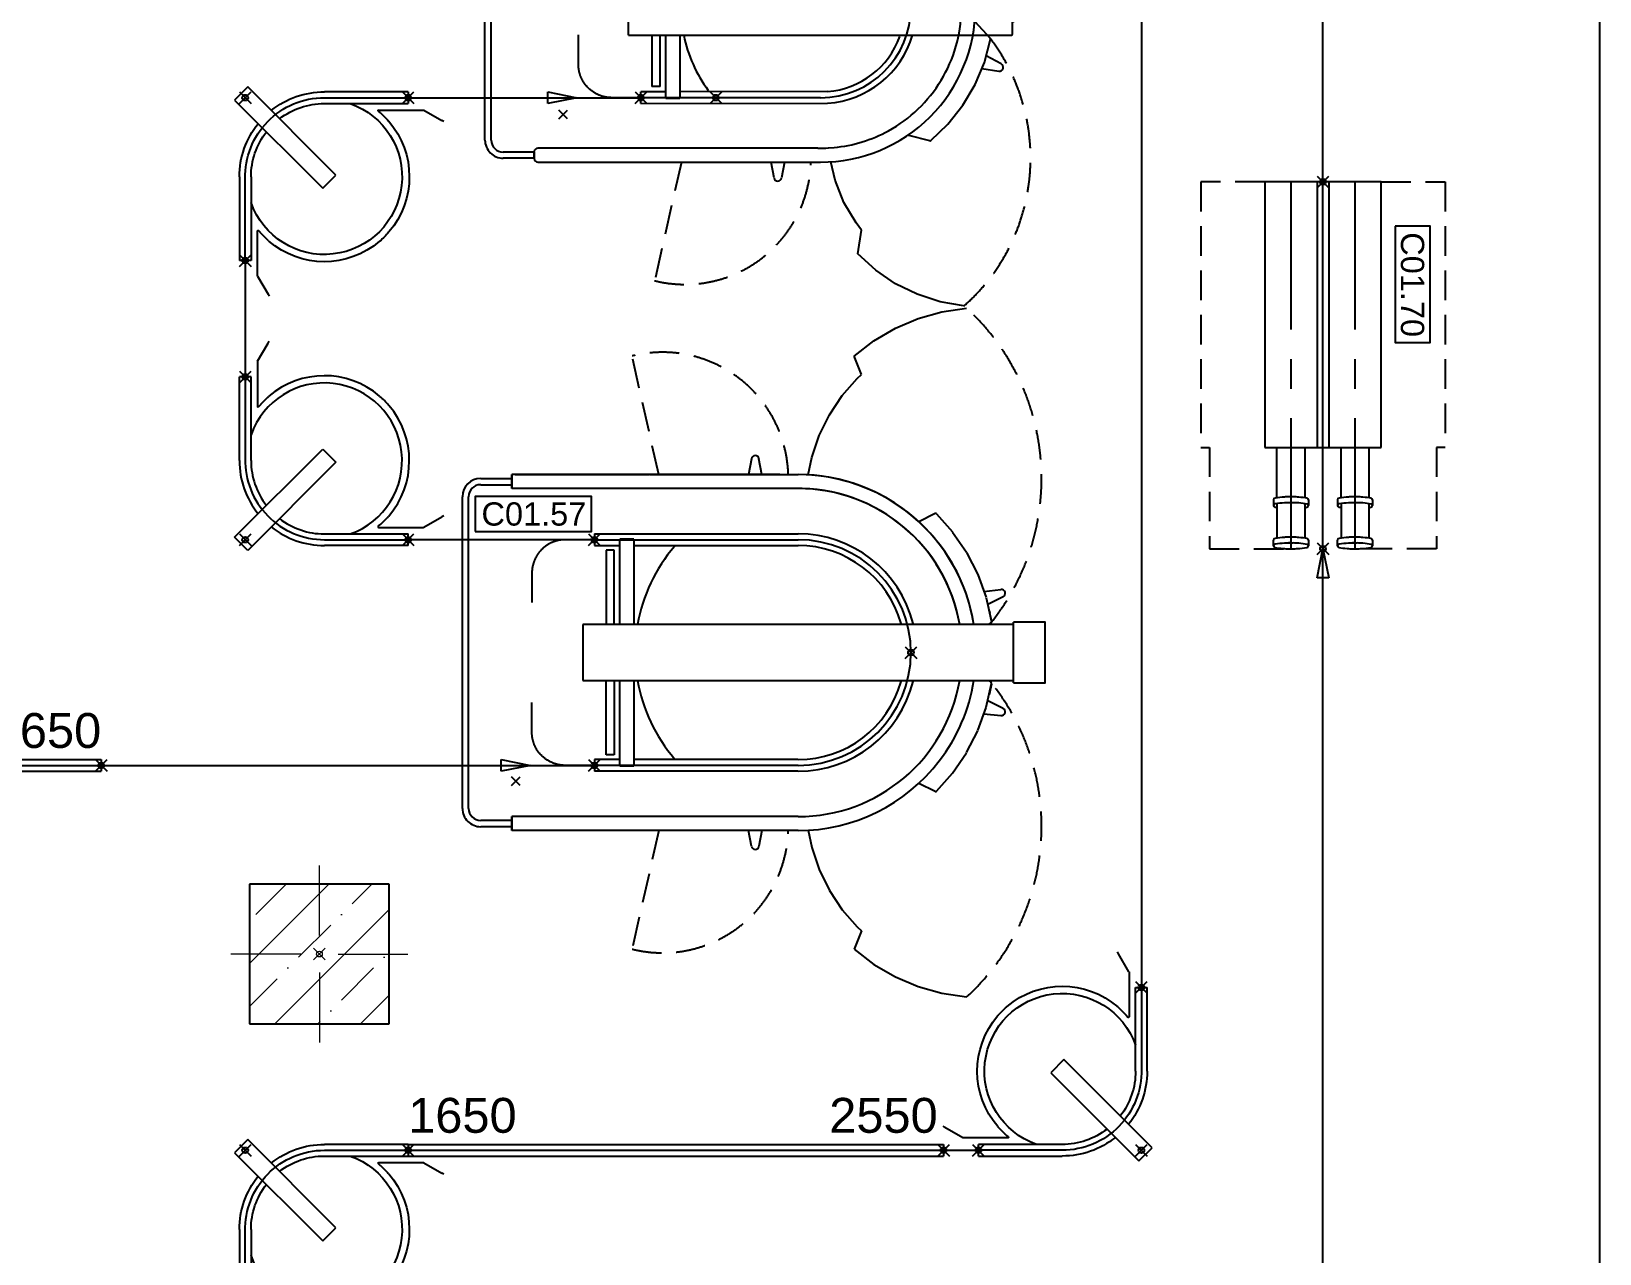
# Model space of a CAD drawing. Extents: x -3873 to 164127, y 7129 to 96529.
# Drawn here: x 62279 to 69017, y 52042 to 57296 of the extents above; entities that cross this region are included whole.
import ezdxf
from ezdxf.enums import TextEntityAlignment as Align

# ---------------------------------------------------------------- set-up
doc = ezdxf.new("R2010")
doc.units = 0
doc.header["$PDMODE"] = 35
doc.header["$PDSIZE"] = 25
doc.linetypes.add('CENTER', pattern=[50.8, 31.75, -6.35, 6.35, -6.35])
doc.linetypes.add('HIDDEN', pattern=[9.525, 6.35, -3.175])
doc.layers.get('0').update_dxf_attribs({"linetype": 'CONTINUOUS'})
for name, color, linetype in [('BUILDING', 2, 'CONTINUOUS'), ('DOORS', 4, 'HIDDEN'), ('LAYOUT', 90, 'CONTINUOUS'), ('LOGISTICS', 3, 'CONTINUOUS'), ('POSNR', 4, 'CONTINUOUS'), ('Конструктив - Колонны', 7, 'CONTINUOUS')]:
    doc.layers.add(name, color=color, linetype=linetype)
doc.layers.add('Конструктив - Колонны_Ном._пера__1', color=7, linetype='CONTINUOUS', lineweight=25)
doc.layers.add('Конструктив - Колонны_Ном._пера__168', color=7, linetype='CONTINUOUS', lineweight=13, true_color=0x03e77f)
doc.layers.add('Конструктив - Колонны_Ном._пера__202', color=7, linetype='CONTINUOUS', lineweight=13, true_color=0xde8d00)
doc.styles.add('015_100', font='arial.ttf', dxfattribs={"height": 150})
doc.styles.add('MEYN_DIM', font='arial.ttf')

# ---------------------------------------------------------------- blocks, each defined once
blk = doc.blocks.new('Колонна_33', base_point=(-24000, 30000))
at = {"layer": 'Конструктив - Колонны_Ном._пера__202', "linetype": 'Continuous'}
h = blk.add_hatch(dxfattribs=at)
h.set_pattern_fill('ЖЕЛЕЗОБЕТОН__ГОСТ_', color=256, style=0, pattern_type=2)
h.set_pattern_definition([(45, (0, 0), (-183.8478, 183.8478), []), (45, (-91.92, 91.92), (-183.8478, 183.8478), [195, -65, 0, -65])])
h.paths.add_polyline_path([(-24300, 29700), (-23700, 29700), (-23700, 30300), (-24300, 30300)])
at = {"layer": 'Конструктив - Колонны_Ном._пера__1', "linetype": 'Continuous'}
for p, q in [((-23700, 30300), (-24300, 30300)), ((-24300, 30300), (-24300, 29700)), ((-23700, 29700), (-23700, 30300)), ((-24300, 29700), (-23700, 29700))]:
    blk.add_line(p, q, dxfattribs=at)
at = {"layer": 'Конструктив - Колонны_Ном._пера__168', "linetype": 'Continuous'}
for p, q in [((-24000, 30080), (-24000, 30380)), ((-24080, 30000), (-24380, 30000)), ((-23920, 30000), (-23620, 30000)), ((-24000, 29920), (-24000, 29620))]:
    blk.add_line(p, q, dxfattribs=at)
blk.add_point((-24000, 30000), dxfattribs=at)
blk = doc.blocks.new('evisceration_Cropper_20x6_ECP4')
for p, q in [((674.8, 1317.9), (662.8, 1250)), ((719.2, 1250), (707.2, 1317.9)), ((-488.5, 1233.5), (-355, 1233.5)), ((-567, -185), (-567, 1155)), ((-540.1, -185), (-540.1, 1155)), ((-488.5, 1206.6), (-355, 1206.6)), ((1463.7, 1082.4), (1393.7, 1047.3)), ((1469.2, 1081.4), (1538.2, 1003.7)), ((1538.8, 1003), (1598.4, 915.9)), ((1598.8, 915.1), (1647, 821.1)), ((1647.3, 820.3), (1683.2, 721)), ((1673.5, 748), (1746.8, 756)), ((1683.5, 720.2), (1706.3, 618.3)), ((1755.9, 724.8), (1689.7, 692.2)), ((1695.2, 605), (1704.9, 613.9)), ((1705.7, 620.9), (1695.4, 666.8)), ((1696.4, 663.8), (1698.4, 654.9)), ((1705.7, 620.9), (1705.8, 620.6)), ((1683.5, 249.8), (1706.3, 351.7)), ((1695.2, 365), (1704.9, 356.1)), ((1705.7, 349.1), (1695.4, 303.2)), ((1705.7, 349.1), (1705.8, 349.4)), ((1755.9, 245.2), (1689.7, 277.8)), ((1696.4, 306.2), (1698.4, 315.1)), ((1647.3, 149.7), (1683.2, 249)), ((1673.5, 222), (1746.8, 214)), ((1598.8, 54.9), (1647, 148.9)), ((1538.8, -33), (1598.4, 54.1)), ((1469.2, -111.4), (1538.2, -33.7)), ((1463.7, -112.4), (1393.7, -77.3)), ((-355, -236.5), (-488.5, -236.5)), ((-355, -263.4), (-488.5, -263.4)), ((674.8, -347.9), (662.8, -280)), ((719.2, -280), (707.2, -347.9))]:
    blk.add_line(p, q)
at = {"ltscale": 20}
for p, q in [((-355, 1250.2), (-355, 1189.9)), ((797, 1250.2), (-355, 1250.2)), ((-340.5, 1250), (-355, 1250)), ((-355, 1190), (-355, 1250)), ((-355, 1246.3), (-355, 1193.8)), ((-340.5, 1250), (237, 1250)), ((240, 1250), (875, 1250)), ((860.4, 1189.9), (-355, 1189.9)), ((-207.3, 944.1), (-209.3, 942.6)), ((-205.2, 945.5), (-207.3, 944.1)), ((-203.1, 946.9), (-205.2, 945.5)), ((-201, 948.2), (-203.1, 946.9)), ((-198.9, 949.5), (-201, 948.2)), ((-196.7, 950.8), (-198.9, 949.5)), ((-194.5, 952), (-196.7, 950.8)), ((-192.3, 953.2), (-194.5, 952)), ((-190.1, 954.4), (-192.3, 953.2)), ((-187.9, 955.5), (-190.1, 954.4)), ((-185.6, 956.6), (-187.9, 955.5)), ((-183.3, 957.6), (-185.6, 956.6)), ((-181.1, 958.6), (-183.3, 957.6)), ((-178.7, 959.6), (-181.1, 958.6)), ((-176.4, 960.5), (-178.7, 959.6)), ((-174.1, 961.3), (-176.4, 960.5)), ((-171.7, 962.2), (-174.1, 961.3)), ((-169.3, 963), (-171.7, 962.2)), ((-166.9, 963.7), (-169.3, 963)), ((-164.5, 964.4), (-166.9, 963.7)), ((-162.1, 965.1), (-164.5, 964.4)), ((-159.7, 965.7), (-162.1, 965.1)), ((-157.3, 966.3), (-159.7, 965.7)), ((-154.8, 966.9), (-157.3, 966.3)), ((-152.4, 967.4), (-154.8, 966.9)), ((-149.9, 967.8), (-152.4, 967.4)), ((-147.4, 968.2), (-149.9, 967.8)), ((-145, 968.6), (-147.4, 968.2)), ((-142.5, 968.9), (-145, 968.6)), ((-140, 969.2), (-142.5, 968.9)), ((-137.5, 969.5), (-140, 969.2)), ((-135, 969.7), (-137.5, 969.5)), ((-132.5, 969.8), (-135, 969.7)), ((-130, 969.9), (-132.5, 969.8)), ((-127.5, 970), (-130, 969.9)), ((-125, 970), (-127.5, 970)), ((0, 970), (-125, 970)), ((0, 995), (875, 995)), ((0, 995), (0, 945)), ((0, 970), (875, 970)), ((0, 945), (110, 945)), ((170, 973), (110, 973)), ((110, 605), (110, 973)), ((170, 973), (170, 605)), ((170, 945), (875, 945)), ((-258.9, 878), (-259.8, 875.6)), ((-258, 880.3), (-258.9, 878)), ((-257, 882.6), (-258, 880.3)), ((-256, 884.9), (-257, 882.6)), ((-255, 887.2), (-256, 884.9)), ((-253.9, 889.4), (-255, 887.2)), ((-252.8, 891.7), (-253.9, 889.4)), ((-251.7, 893.9), (-252.8, 891.7)), ((-250.5, 896.1), (-251.7, 893.9)), ((-249.2, 898.3), (-250.5, 896.1)), ((-248, 900.4), (-249.2, 898.3)), ((-246.7, 902.6), (-248, 900.4)), ((-245.3, 904.7), (-246.7, 902.6)), ((-243.9, 906.8), (-245.3, 904.7)), ((-242.5, 908.8), (-243.9, 906.8)), ((-241.1, 910.9), (-242.5, 908.8)), ((-239.6, 912.9), (-241.1, 910.9)), ((-238, 914.9), (-239.6, 912.9)), ((-236.5, 916.8), (-238, 914.9)), ((-234.9, 918.8), (-236.5, 916.8)), ((-233.3, 920.7), (-234.9, 918.8)), ((-231.6, 922.5), (-233.3, 920.7)), ((-229.9, 924.4), (-231.6, 922.5)), ((-228.2, 926.2), (-229.9, 924.4)), ((-226.4, 928), (-228.2, 926.2)), ((-224.6, 929.7), (-226.4, 928)), ((-222.8, 931.5), (-224.6, 929.7)), ((-221, 933.2), (-222.8, 931.5)), ((-219.1, 934.8), (-221, 933.2)), ((-217.2, 936.4), (-219.1, 934.8)), ((-215.3, 938), (-217.2, 936.4)), ((-213.3, 939.6), (-215.3, 938)), ((-211.3, 941.1), (-213.3, 939.6)), ((-209.3, 942.6), (-211.3, 941.1)), ((50, 925), (50, 605)), ((85, 925), (50, 925)), ((85, 605), (85, 925)), ((-268.5, 826.5), (-268.5, 699.5)), ((-268.3, 834.1), (-268.4, 831.6)), ((-268.4, 831.6), (-268.4, 829.1)), ((-268.4, 829.1), (-268.5, 826.5)), ((-268.1, 836.6), (-268.3, 834.1)), ((-267.9, 839.1), (-268.1, 836.6)), ((-267.7, 841.5), (-267.9, 839.1)), ((-267.4, 844), (-267.7, 841.5)), ((-267.1, 846.5), (-267.4, 844)), ((-266.7, 849), (-267.1, 846.5)), ((-266.3, 851.5), (-266.7, 849)), ((-265.8, 853.9), (-266.3, 851.5)), ((-265.3, 856.4), (-265.8, 853.9)), ((-264.8, 858.8), (-265.3, 856.4)), ((-264.2, 861.3), (-264.8, 858.8)), ((-263.6, 863.7), (-264.2, 861.3)), ((-262.9, 866.1), (-263.6, 863.7)), ((-262.2, 868.5), (-262.9, 866.1)), ((-261.4, 870.9), (-262.2, 868.5)), ((-260.6, 873.3), (-261.4, 870.9)), ((-259.8, 875.6), (-260.6, 873.3)), ((1800, 355), (1800, 615)), ((1800, 605), (-50, 605)), ((-50, 605), (-50, 365)), ((-50, 365), (1800, 365)), ((50, 45), (50, 365)), ((85, 365), (85, 45)), ((110, -3), (110, 365)), ((170, 365), (170, -3)), ((1800, 365), (1800, 365)), ((-268.5, 143.5), (-268.5, 270.5)), ((-268.4, 140.9), (-268.5, 143.5)), ((-268.4, 138.4), (-268.4, 140.9)), ((-268.3, 135.9), (-268.4, 138.4)), ((-268.1, 133.4), (-268.3, 135.9)), ((-267.9, 130.9), (-268.1, 133.4)), ((-267.7, 128.5), (-267.9, 130.9)), ((-267.4, 126), (-267.7, 128.5)), ((-267.1, 123.5), (-267.4, 126)), ((-266.7, 121), (-267.1, 123.5)), ((-266.3, 118.5), (-266.7, 121)), ((-265.8, 116.1), (-266.3, 118.5)), ((-265.3, 113.6), (-265.8, 116.1)), ((-264.8, 111.2), (-265.3, 113.6)), ((-264.2, 108.7), (-264.8, 111.2)), ((-263.6, 106.3), (-264.2, 108.7)), ((-262.9, 103.9), (-263.6, 106.3)), ((-262.2, 101.5), (-262.9, 103.9)), ((-261.4, 99.1), (-262.2, 101.5)), ((-260.6, 96.7), (-261.4, 99.1)), ((-259.8, 94.4), (-260.6, 96.7)), ((-258.9, 92), (-259.8, 94.4)), ((-258, 89.7), (-258.9, 92)), ((-257, 87.4), (-258, 89.7)), ((-256, 85.1), (-257, 87.4)), ((-255, 82.8), (-256, 85.1)), ((-253.9, 80.6), (-255, 82.8)), ((-252.8, 78.3), (-253.9, 80.6)), ((-251.7, 76.1), (-252.8, 78.3)), ((-250.5, 73.9), (-251.7, 76.1)), ((-249.2, 71.7), (-250.5, 73.9)), ((-248, 69.6), (-249.2, 71.7)), ((-246.7, 67.4), (-248, 69.6)), ((-245.3, 65.3), (-246.7, 67.4)), ((-243.9, 63.2), (-245.3, 65.3)), ((-242.5, 61.2), (-243.9, 63.2)), ((-241.1, 59.1), (-242.5, 61.2)), ((-239.6, 57.1), (-241.1, 59.1)), ((-238, 55.1), (-239.6, 57.1)), ((-236.5, 53.2), (-238, 55.1)), ((-234.9, 51.2), (-236.5, 53.2)), ((-233.3, 49.3), (-234.9, 51.2)), ((-231.6, 47.5), (-233.3, 49.3)), ((-229.9, 45.6), (-231.6, 47.5)), ((-228.2, 43.8), (-229.9, 45.6)), ((-226.4, 42), (-228.2, 43.8)), ((-224.6, 40.3), (-226.4, 42)), ((-222.8, 38.5), (-224.6, 40.3)), ((-221, 36.8), (-222.8, 38.5)), ((-219.1, 35.2), (-221, 36.8)), ((-217.2, 33.6), (-219.1, 35.2)), ((-215.3, 32), (-217.2, 33.6)), ((-213.3, 30.4), (-215.3, 32)), ((-211.3, 28.9), (-213.3, 30.4)), ((-209.3, 27.4), (-211.3, 28.9)), ((-207.3, 25.9), (-209.3, 27.4)), ((-205.2, 24.5), (-207.3, 25.9)), ((-203.1, 23.1), (-205.2, 24.5)), ((-201, 21.8), (-203.1, 23.1)), ((-198.9, 20.5), (-201, 21.8)), ((-196.7, 19.2), (-198.9, 20.5)), ((-194.5, 18), (-196.7, 19.2)), ((-192.3, 16.8), (-194.5, 18)), ((-190.1, 15.6), (-192.3, 16.8)), ((-187.9, 14.5), (-190.1, 15.6)), ((-185.6, 13.4), (-187.9, 14.5)), ((-183.3, 12.4), (-185.6, 13.4)), ((-181.1, 11.4), (-183.3, 12.4)), ((-178.7, 10.4), (-181.1, 11.4)), ((-176.4, 9.5), (-178.7, 10.4)), ((-174.1, 8.7), (-176.4, 9.5)), ((-171.7, 7.8), (-174.1, 8.7)), ((-169.3, 7), (-171.7, 7.8)), ((-166.9, 6.3), (-169.3, 7)), ((-164.5, 5.6), (-166.9, 6.3)), ((-162.1, 4.9), (-164.5, 5.6)), ((-159.7, 4.3), (-162.1, 4.9)), ((-157.3, 3.7), (-159.7, 4.3)), ((-154.8, 3.1), (-157.3, 3.7)), ((-152.4, 2.6), (-154.8, 3.1)), ((-149.9, 2.2), (-152.4, 2.6)), ((-147.4, 1.8), (-149.9, 2.2)), ((-145, 1.4), (-147.4, 1.8)), ((-142.5, 1.1), (-145, 1.4)), ((-140, 0.8), (-142.5, 1.1)), ((-137.5, 0.5), (-140, 0.8)), ((-135, 0.3), (-137.5, 0.5)), ((-132.5, 0.2), (-135, 0.3)), ((-130, 0.1), (-132.5, 0.2)), ((-127.5, 0), (-130, 0.1)), ((-125, 0), (-127.5, 0)), ((0, 0), (-125, 0)), ((110, 25), (0, 25)), ((0, 25), (0, -25)), ((875, 0), (0, 0)), ((85, 45), (50, 45)), ((874.4, 25), (170, 25)), ((874.4, -25), (0, -25)), ((170, -3), (110, -3)), ((-355, -280.1), (-355, -219.8)), ((-355, -280), (-355, -220)), ((875, -220), (-355, -220)), ((-355, -223.7), (-355, -276.2)), ((875, -280.1), (-355, -280.1))]:
    blk.add_line(p, q, dxfattribs=at)
at = {"color": 5, "linetype": 'Continuous', "ltscale": 20}
for p, q in [((-400, -25), (-400, 25)), ((-400, 25), (-275, 0)), ((-275, 0), (-400, -25)), ((-356.3, -86.3), (-318.8, -48.8)), ((-318.8, -86.3), (-356.3, -48.8))]:
    blk.add_line(p, q, dxfattribs=at)
at = {"ltscale": 20}
blk.add_lwpolyline([(1800.8, 355), (1936, 355), (1936, 615), (1800.8, 615)], dxfattribs=at)
for centre, radius, start, end in [((691, 1315), 16.5, 10, 170), ((-488.5, 1155), 78.5, 90.00001, 180), ((-488.5, 1155), 51.6, 90.00001, 180), ((1465.7, 1078.3), 4.65, 41.625, 116.625), ((1748.6, 739.6), 16.5, 296.25, 96.25), ((1701.7, 617.3), 4.65, 312.625, 12.625), ((1701.7, 352.7), 4.65, 347.375, 47.375), ((1748.6, 230.4), 16.5, 263.75, 63.75), ((1465.7, -108.3), 4.65, 243.375, 318.375), ((-488.5, -185), 78.5, 180, 270.00001), ((-488.5, -185), 51.6, 180, 270.00001), ((691, -345), 16.5, 189.99998, 349.99998)]:
    blk.add_arc(centre, radius, start, end)
for radius, start, end in [(765, 9.02457, 90), (765, 37.50313, 90), (705, 9.79989, 91.1826), (705, 9.80022, 90), (510, 14.18762, 90), (485, 270, 89.99999), (460, 15.76777, 90), (765, 9.02487, 37.50313), (700, 139.2913, 170.12913), (700, 189.8709, 220.70882), (705, 270, 350.19978), (510, 270.07122, 345.81236), (460, 270.07687, 344.23221), (765, 322.49687, 350.97513), (765, 270, 322.49687)]:
    blk.add_arc((875, 485), radius, start, end, dxfattribs=at)
at = {"color": 5, "linetype": 'Continuous', "ltscale": 20}
for p in [(0, 970), (1360, 485), (1360, 485), (0, 0)]:
    blk.add_point(p, dxfattribs=at)
at = {"layer": 'DOORS', "color": 4, "linetype": 'HIDDEN', "ltscale": 20}
for points in [[(918.9, 1248.7), (933.8, 1323.6), (965.7, 1417.8), (1009.7, 1507.3), (1065.1, 1590.3), (1128.6, 1663.5), (1148.2, 1680.7), (1116.6, 1759.5), (1201, 1825.5), (1293, 1879.2), (1391, 1920.8), (1493.2, 1949.6), (1599, 1965.4)], [(276.8, 1250), (162, 1759.7)], [(276.8, -280), (162, -789.7)], [(918.9, -278.7), (933.8, -353.6), (965.7, -447.8), (1009.7, -537.3), (1065.1, -620.3), (1128.6, -693.5), (1148.2, -710.7), (1116.6, -789.5), (1201, -855.5), (1293, -909.2), (1391, -950.8), (1493.2, -979.6), (1599, -995.4)]]:
    blk.add_lwpolyline(points, dxfattribs=at)
for centre, radius, start, end in [((928, 1233.1), 993.2, 320.77205, 47.50422), ((292.5, 1235), 540.7, 1.60546, 103.96955), ((928, -263.1), 993.2, 312.49578, 39.22795), ((292.5, -265), 540.7, 256.03045, 358.39454)]:
    blk.add_arc(centre, radius, start, end, dxfattribs=at)
at = {"layer": 'POSNR', "color": 4, "linetype": 'Continuous'}
blk.add_lwpolyline([(-511.7, 1005.7), (-11.7, 1005.7), (-11.7, 1155.7), (-511.7, 1155.7)], close=True, dxfattribs=at)
at = {"layer": 'POSNR', "color": 4, "linetype": 'Continuous', "style": '015_100', "flags": 8}
blk.add_attdef('C01.57', text='', height=100, dxfattribs=at).set_placement((-259.9, 1080.7), align=Align.MIDDLE)
blk = doc.blocks.new('evisceration_neckbreaker_16x6_ECP4')
at = {"ltscale": 20}
for p, q in [((571.8, 1120.9), (559.8, 1053)), ((616.2, 1053), (604.2, 1120.9)), ((-458, 1038), (-458, 1008)), ((-443, 1053), (772, 1053)), ((104.5, 1053), (167, 1053)), ((89.5, 993), (-443, 993)), ((174.5, 993), (89.5, 993)), ((424.5, 993), (174.5, 993)), ((784.6, 992.9), (424.5, 993)), ((829.8, 990.2), (805.1, 992.1)), ((1150.3, 939.1), (1240.5, 960.8)), ((1318.5, 889.8), (1244.8, 959.6)), ((1150.3, 939.1), (1145.8, 938)), ((1319, 889.2), (1383, 808.9)), ((-217.2, 742.4), (-219.1, 740.8)), ((-215.3, 744), (-217.2, 742.4)), ((-213.3, 745.6), (-215.3, 744)), ((-211.3, 747.1), (-213.3, 745.6)), ((-209.3, 748.6), (-211.3, 747.1)), ((-207.3, 750.1), (-209.3, 748.6)), ((-205.2, 751.5), (-207.3, 750.1)), ((-203.1, 752.9), (-205.2, 751.5)), ((-201, 754.2), (-203.1, 752.9)), ((-198.9, 755.5), (-201, 754.2)), ((-196.7, 756.8), (-198.9, 755.5)), ((-194.5, 758), (-196.7, 756.8)), ((-192.3, 759.2), (-194.5, 758)), ((-190.1, 760.4), (-192.3, 759.2)), ((-187.9, 761.5), (-190.1, 760.4)), ((-185.6, 762.6), (-187.9, 761.5)), ((-183.3, 763.6), (-185.6, 762.6)), ((-181.1, 764.6), (-183.3, 763.6)), ((-178.7, 765.6), (-181.1, 764.6)), ((-176.4, 766.5), (-178.7, 765.6)), ((-174.1, 767.3), (-176.4, 766.5)), ((-171.7, 768.2), (-174.1, 767.3)), ((-169.3, 769), (-171.7, 768.2)), ((-166.9, 769.7), (-169.3, 769)), ((-164.5, 770.4), (-166.9, 769.7)), ((-162.1, 771.1), (-164.5, 770.4)), ((-159.7, 771.7), (-162.1, 771.1)), ((-157.3, 772.3), (-159.7, 771.7)), ((-154.8, 772.9), (-157.3, 772.3)), ((-152.4, 773.4), (-154.8, 772.9)), ((-149.9, 773.8), (-152.4, 773.4)), ((-147.4, 774.2), (-149.9, 773.8)), ((-145, 774.6), (-147.4, 774.2)), ((-142.5, 774.9), (-145, 774.6)), ((-140, 775.2), (-142.5, 774.9)), ((-137.5, 775.5), (-140, 775.2)), ((-135, 775.7), (-137.5, 775.5)), ((-132.5, 775.8), (-135, 775.7)), ((-130, 775.9), (-132.5, 775.8)), ((-127.5, 776), (-130, 775.9)), ((-125, 776), (-127.5, 776)), ((0, 776), (-125, 776)), ((772, 801), (0, 801)), ((0, 751), (0, 801)), ((0, 776), (772.3, 776)), ((0, 751), (107, 751)), ((167, 779), (107, 779)), ((107, 508), (107, 779)), ((167, 779), (167, 508)), ((167, 751), (772, 751)), ((1383.5, 808.2), (1435.6, 719.8)), ((-262.2, 674.5), (-262.9, 672.1)), ((-261.4, 676.9), (-262.2, 674.5)), ((-260.6, 679.3), (-261.4, 676.9)), ((-259.8, 681.6), (-260.6, 679.3)), ((-258.9, 684), (-259.8, 681.6)), ((-258, 686.3), (-258.9, 684)), ((-257, 688.6), (-258, 686.3)), ((-256, 690.9), (-257, 688.6)), ((-255, 693.2), (-256, 690.9)), ((-253.9, 695.4), (-255, 693.2)), ((-252.8, 697.7), (-253.9, 695.4)), ((-251.7, 699.9), (-252.8, 697.7)), ((-250.5, 702.1), (-251.7, 699.9)), ((-249.2, 704.3), (-250.5, 702.1)), ((-248, 706.4), (-249.2, 704.3)), ((-246.7, 708.6), (-248, 706.4)), ((-245.3, 710.7), (-246.7, 708.6)), ((-243.9, 712.8), (-245.3, 710.7)), ((-242.5, 714.8), (-243.9, 712.8)), ((-241.1, 716.9), (-242.5, 714.8)), ((-239.6, 718.9), (-241.1, 716.9)), ((-238, 720.9), (-239.6, 718.9)), ((-236.5, 722.8), (-238, 720.9)), ((-234.9, 724.8), (-236.5, 722.8)), ((-233.3, 726.7), (-234.9, 724.8)), ((-231.6, 728.5), (-233.3, 726.7)), ((-229.9, 730.4), (-231.6, 728.5)), ((-228.2, 732.2), (-229.9, 730.4)), ((-226.4, 734), (-228.2, 732.2)), ((-224.6, 735.7), (-226.4, 734)), ((-222.8, 737.5), (-224.6, 735.7)), ((-221, 739.2), (-222.8, 737.5)), ((-219.1, 740.8), (-221, 739.2)), ((82, 728), (47, 728)), ((47, 728), (47, 508)), ((82, 508), (82, 728)), ((1436, 719), (1475.4, 624.2)), ((-268.5, 632.5), (-268.5, 505.5)), ((-268.3, 640.1), (-268.4, 637.6)), ((-268.4, 637.6), (-268.4, 635.1)), ((-268.4, 635.1), (-268.5, 632.6)), ((-268.1, 642.6), (-268.3, 640.1)), ((-267.9, 645.1), (-268.1, 642.6)), ((-267.7, 647.5), (-267.9, 645.1)), ((-267.4, 650), (-267.7, 647.5)), ((-267.1, 652.5), (-267.4, 650)), ((-266.7, 655), (-267.1, 652.5)), ((-266.3, 657.5), (-266.7, 655)), ((-265.8, 659.9), (-266.3, 657.5)), ((-265.3, 662.4), (-265.8, 659.9)), ((-264.8, 664.8), (-265.3, 662.4)), ((-264.2, 667.3), (-264.8, 664.8)), ((-263.6, 669.7), (-264.2, 667.3)), ((-262.9, 672.1), (-263.6, 669.7)), ((1464.4, 650.7), (1537.6, 661.7)), ((1501.1, 525.1), (1475.7, 623.4)), ((1547.9, 630.9), (1482.9, 595.5)), ((1489, 571.8), (1500.8, 526.3)), ((1589, 508), (-53, 508)), ((-53, 268), (-53, 508)), ((1500.1, 520.8), (1437.4, 452.3)), ((1500.9, 525.9), (1500.8, 526.3)), ((1597, 276), (1597, 500)), ((1437.4, 452.3), (1434.2, 448.8)), ((1603, 448), (1597, 448)), ((1603, 448), (1603, 328)), ((-268.5, 143.5), (-268.5, 270.5)), ((1434.2, 327.2), (1500.1, 255.2)), ((1597, 328), (1603, 328)), ((-53, 268), (1589, 268)), ((47, 268), (47, 48)), ((82, 48), (82, 268)), ((107, -3), (107, 268)), ((167, 268), (167, -3)), ((1475.4, 151.8), (1501.1, 250.9)), ((-268.4, 140.9), (-268.5, 143.4)), ((-268.4, 138.4), (-268.4, 140.9)), ((-268.3, 135.9), (-268.4, 138.4)), ((-268.1, 133.4), (-268.3, 135.9)), ((1435.6, 56.2), (1475.4, 151.8)), ((1547.9, 145.1), (1482.9, 180.5)), ((-267.9, 130.9), (-268.1, 133.4)), ((-267.7, 128.5), (-267.9, 130.9)), ((-267.4, 126), (-267.7, 128.5)), ((-267.1, 123.5), (-267.4, 126)), ((-266.7, 121), (-267.1, 123.5)), ((-266.3, 118.5), (-266.7, 121)), ((-265.8, 116.1), (-266.3, 118.5)), ((-265.3, 113.6), (-265.8, 116.1)), ((-264.8, 111.2), (-265.3, 113.6)), ((-264.2, 108.7), (-264.8, 111.2)), ((-263.6, 106.3), (-264.2, 108.7)), ((-262.9, 103.9), (-263.6, 106.3)), ((-262.2, 101.5), (-262.9, 103.9)), ((-261.4, 99.1), (-262.2, 101.5)), ((-260.6, 96.7), (-261.4, 99.1)), ((-259.8, 94.4), (-260.6, 96.7)), ((-258.9, 92), (-259.8, 94.4)), ((-258, 89.7), (-258.9, 92)), ((-257, 87.4), (-258, 89.7)), ((-256, 85.1), (-257, 87.4)), ((-255, 82.8), (-256, 85.1)), ((-253.9, 80.6), (-255, 82.8)), ((-252.8, 78.3), (-253.9, 80.6)), ((-251.7, 76.1), (-252.8, 78.3)), ((-250.5, 73.9), (-251.7, 76.1)), ((-249.2, 71.7), (-250.5, 73.9)), ((-248, 69.6), (-249.2, 71.7)), ((-246.7, 67.4), (-248, 69.6)), ((-245.3, 65.3), (-246.7, 67.4)), ((1464.4, 125.3), (1537.6, 114.3)), ((-243.9, 63.2), (-245.3, 65.3)), ((-242.5, 61.2), (-243.9, 63.2)), ((-241.1, 59.1), (-242.5, 61.2)), ((-239.6, 57.1), (-241.1, 59.1)), ((-238, 55.1), (-239.6, 57.1)), ((-236.5, 53.2), (-238, 55.1)), ((-234.9, 51.2), (-236.5, 53.2)), ((-233.3, 49.3), (-234.9, 51.2)), ((-231.6, 47.5), (-233.3, 49.3)), ((-229.9, 45.6), (-231.6, 47.5)), ((-228.2, 43.8), (-229.9, 45.6)), ((-226.4, 42), (-228.2, 43.8)), ((-224.6, 40.3), (-226.4, 42)), ((-222.8, 38.5), (-224.6, 40.3)), ((-221, 36.8), (-222.8, 38.5)), ((-219.1, 35.2), (-221, 36.8)), ((-217.2, 33.6), (-219.1, 35.2)), ((-215.3, 32), (-217.2, 33.6)), ((-213.3, 30.4), (-215.3, 32)), ((-211.3, 28.9), (-213.3, 30.4)), ((-209.3, 27.4), (-211.3, 28.9)), ((-207.3, 25.9), (-209.3, 27.4)), ((-205.2, 24.5), (-207.3, 25.9)), ((-203.1, 23.1), (-205.2, 24.5)), ((-201, 21.8), (-203.1, 23.1)), ((-198.9, 20.5), (-201, 21.8)), ((-196.7, 19.2), (-198.9, 20.5)), ((-194.5, 18), (-196.7, 19.2)), ((-192.3, 16.8), (-194.5, 18)), ((-190.1, 15.6), (-192.3, 16.8)), ((-187.9, 14.5), (-190.1, 15.6)), ((-185.6, 13.4), (-187.9, 14.5)), ((-183.3, 12.4), (-185.6, 13.4)), ((-181.1, 11.4), (-183.3, 12.4)), ((-178.7, 10.4), (-181.1, 11.4)), ((-176.4, 9.5), (-178.7, 10.4)), ((-174.1, 8.7), (-176.4, 9.5)), ((-171.7, 7.8), (-174.1, 8.7)), ((-169.3, 7), (-171.7, 7.8)), ((-166.9, 6.3), (-169.3, 7)), ((-164.5, 5.6), (-166.9, 6.3)), ((-162.1, 4.9), (-164.5, 5.6)), ((-159.7, 4.3), (-162.1, 4.9)), ((-157.3, 3.7), (-159.7, 4.3)), ((-154.8, 3.1), (-157.3, 3.7)), ((-152.4, 2.6), (-154.8, 3.1)), ((-149.9, 2.2), (-152.4, 2.6)), ((-147.4, 1.8), (-149.9, 2.2)), ((-145, 1.4), (-147.4, 1.8)), ((-142.5, 1.1), (-145, 1.4)), ((-140, 0.8), (-142.5, 1.1)), ((-137.5, 0.5), (-140, 0.8)), ((-135, 0.3), (-137.5, 0.5)), ((-132.5, 0.2), (-135, 0.3)), ((-130, 0.1), (-132.5, 0.2)), ((-127.5, 0), (-130, 0.1)), ((-125, 0), (-127.5, 0)), ((0, 0), (-125, 0)), ((107, 25), (0, 25)), ((0, -25), (0, 25)), ((772.1, 0), (0, 0)), ((82, 48), (47, 48)), ((802.1, 26.3), (167, 25)), ((1383, -32.9), (1435.6, 56.2)), ((0, -25), (802.1, -23.9)), ((167, -3), (107, -3)), ((1318.5, -113.8), (1383, -32.9)), ((1244.8, -183.6), (1318.5, -113.8)), ((1150.3, -163.1), (1145.8, -162)), ((1240.5, -184.8), (1150.3, -163.1)), ((1244.7, -183.5), (1244.8, -183.6)), ((-458, -262), (-458, -232)), ((-458, -233.6), (-458, -260.4)), ((89.5, -217), (-443, -217)), ((174.5, -217), (89.5, -217)), ((424.5, -217), (174.5, -217)), ((759.5, -217), (424.5, -217)), ((805.1, -216.1), (829.8, -214.2)), ((-443, -277), (772, -277)), ((571.8, -344.9), (559.8, -277)), ((616.2, -277), (604.2, -344.9))]:
    blk.add_line(p, q, dxfattribs=at)
for p, q in [((-591.5, 1036.4), (-458, 1036.4)), ((-670, -182), (-670, 958)), ((-643.1, -182), (-643.1, 958)), ((-591.5, 1009.5), (-458, 1009.5)), ((-458, -233.6), (-591.5, -233.6)), ((-458, -260.4), (-591.5, -260.4))]:
    blk.add_line(p, q)
at = {"color": 5, "linetype": 'Continuous', "ltscale": 20}
for p, q in [((-400, -25), (-400, 25)), ((-400, 25), (-275, 0)), ((-275, 0), (-400, -25)), ((-353.2, -90.8), (-315.7, -53.3)), ((-315.7, -90.8), (-353.2, -53.3))]:
    blk.add_line(p, q, dxfattribs=at)
at = {"ltscale": 20}
blk.add_lwpolyline([(1244.8, -183.6), (1244.9, -183.6), (1244.9, -183.5), (1244.9, -183.5), (1244.9, -183.5), (1244.9, -183.5), (1244.9, -183.5), (1244.9, -183.5), (1244.9, -183.4)], dxfattribs=at)
for centre, radius, start, end in [((588, 1118), 16.5, 10, 170), ((-443, 1038), 15, 90, 180), ((104.5, 1043), 10, 90, 90.14526), ((772, 388), 665, 360, 90), ((-443, 1008), 15, 180, 270.00001), ((772, 388), 605, 86.86648, 88.80625), ((772, 388), 605, 61.19375, 84.52049), ((1241.6, 956.3), 4.65, 46.53872, 103.53872), ((772, 388), 605, 28.80625, 61.19375), ((772, 388), 600, 143.54094, 168.46311), ((772, 388), 413, 16.89119, 90), ((772, 388), 363, 20.14228, 90), ((772, 388), 388, 270.01158, 89.95973), ((772, 388), 605, 358.80625, 28.80625), ((1540, 645.4), 16.5, 298.53872, 98.53872), ((1496.6, 523.9), 4.65, 317.53873, 14.53872), ((1589, 500), 8, 359.99344, 90.00401), ((772, 388), 665, 269.99999, 360), ((772, 388), 605, 328.80626, 358.80625), ((1589, 276), 8, 269.99517, 359.99632), ((772, 388), 600, 191.53701, 216.45915), ((772, 388), 363, 274.76435, 339.85772), ((772, 388), 413, 274.18647, 343.10862), ((1496.6, 252.1), 4.65, 345.46128, 42.46128), ((1540, 130.6), 16.5, 261.46127, 61.46128), ((772, 388), 605, 298.80625, 328.80626), ((772, 388), 605, 275.47956, 298.80625), ((1241.6, -180.3), 4.65, 256.46127, 313.46128), ((-443, -232), 15, 90, 180), ((-443, -262), 15, 180, 270.00001), ((769, 452.9), 670, 269.18774, 273.08648), ((744.5, -267), 10, 269.13946, 270.00001), ((588, -342), 16.5, 189.99998, 349.99998)]:
    blk.add_arc(centre, radius, start, end, dxfattribs=at)
for centre, radius, start, end in [((-591.5, 958), 78.5, 90.00001, 180), ((-591.5, 958), 51.6, 90.00001, 180), ((-591.5, -182), 78.5, 180, 270.00001), ((-591.5, -182), 51.6, 180, 270.00001)]:
    blk.add_arc(centre, radius, start, end)
at = {"color": 5, "linetype": 'Continuous', "ltscale": 20}
for p in [(0, 776), (322, 776), (1160, 388), (0, 0), (322, 0)]:
    blk.add_point(p, dxfattribs=at)
at = {"layer": 'DOORS', "color": 4, "linetype": 'HIDDEN', "ltscale": 20}
for points in [[(1385.2, 1671.2), (1285, 1653.3), (1187.2, 1621.1), (1094.2, 1575.5), (1008.5, 1517.5), (931.3, 1446.9), (947.1, 1345.2), (924.2, 1314.2), (872.3, 1226.9), (833.8, 1130.2), (816, 1051.5)], [(173.8, 1053), (59.8, 1559.1)], [(173.8, -277), (59.8, -783.1)], [(1385.2, -895.2), (1285, -877.3), (1187.2, -845.1), (1094.2, -799.5), (1008.5, -741.5), (931.3, -670.9), (947.1, -569.2), (924.2, -538.2), (872.3, -450.9), (833.8, -354.2), (816, -275.5)]]:
    blk.add_lwpolyline(points, dxfattribs=at)
for centre, radius, start, end in [((824.7, 1035.7), 849.3, 321.58471, 48.48563), ((189, 1037), 541.6, 1.69289, 103.8927), ((824.7, -259.7), 849.3, 311.51437, 38.41529), ((189, -261), 541.6, 256.1073, 358.30711)]:
    blk.add_arc(centre, radius, start, end, dxfattribs=at)
at = {"layer": 'POSNR', "color": 4, "linetype": 'Continuous'}
blk.add_lwpolyline([(-584.3, 806.2), (-84.3, 806.2), (-84.3, 956.2), (-584.3, 956.2)], close=True, dxfattribs=at)
at = {"layer": 'POSNR', "color": 4, "linetype": 'Continuous', "style": '015_100', "flags": 8}
blk.add_attdef('C01.58', text='', height=100, dxfattribs=at).set_placement((-332.5, 881.2), align=Align.MIDDLE)
blk = doc.blocks.new('general_wheeld_90_680b')
at = {"ltscale": 10}
for p, q in [((53.4, 766.9), (98, 844.2)), ((98, 844.2), (103, 852.9)), ((53, 765.5), (53, 573.3)), ((25, 700), (-25, 700)), ((-25, 340), (-25, 700)), ((25, 340), (25, 700)), ((99.7, 614.7), (100.5, 615.4)), ((100.5, 615.4), (101.5, 616.3)), ((577.2, 617.5), (577.9, 616.8)), ((578.6, 616.2), (577.9, 616.8)), ((65, 580), (57.6, 571.6)), ((65.7, 580.8), (65, 580)), ((616.2, 578.6), (616.8, 577.9)), ((616.8, 577.9), (617.5, 577.2)), ((-46, 10.6), (332.9, 389.5)), ((332.9, 389.5), (389.5, 332.9)), ((389.5, 332.9), (10.6, -46)), ((614.7, 99.7), (615.4, 100.5)), ((616.3, 101.5), (615.4, 100.5)), ((766.9, 53.4), (844.2, 98)), ((852.9, 103), (844.2, 98)), ((10.6, -46), (-46, 10.6)), ((340, 25), (700, 25)), ((571.6, 57.6), (580, 65)), ((573.3, 53), (765.5, 53)), ((580.8, 65.7), (580, 65)), ((700, -25), (700, 25)), ((700, -25), (340, -25))]:
    blk.add_line(p, q, dxfattribs=at)
blk.add_lwpolyline([(0, 700), (0.1, 348, 0.421122), (340, 0), (700, 0)], format="xyb", dxfattribs=at)
for centre, radius, start, end in [((55.6, 765.5), 2.65, 149.99894, 179.99878), ((340, 340), 334, 289.4394, 160.56062), ((340, 340), 365, 49.47833, 130.79493), ((340, 340), 365, 131.175, 138.73049), ((340, 340), 365, 40.82875, 49.17124), ((55.6, 573.3), 2.65, 180.00206, 318.8858), ((340, 340), 365, 319.20506, 40.52169), ((340, 340), 365, 180, 218.70838), ((340, 340), 315, 180, 217.70466), ((340, 340), 315, 232.29536, 270), ((340, 340), 365, 311.26951, 318.825), ((340, 340), 365, 231.29163, 270), ((573.3, 55.6), 2.65, 131.11396, 270.00038), ((765.5, 55.6), 2.65, 269.99985, 300.00196)]:
    blk.add_arc(centre, radius, start, end, dxfattribs=at)
at = {"color": 5, "ltscale": 10}
for p in [(0, 700), (0, 0), (700, 0)]:
    blk.add_point(p, dxfattribs=at)
blk = doc.blocks.new('*U162')
at = {"ltscale": 10}
for p, q in [((53.4, 766.9), (98, 844.2)), ((98, 844.2), (103, 852.9)), ((53, 765.5), (53, 573.3)), ((25, 700), (-25, 700)), ((-25, 340), (-25, 700)), ((25, 340), (25, 700)), ((99.7, 614.7), (100.5, 615.4)), ((100.5, 615.4), (101.5, 616.3)), ((577.2, 617.5), (577.9, 616.8)), ((578.6, 616.2), (577.9, 616.8)), ((65, 580), (57.6, 571.6)), ((65.7, 580.8), (65, 580)), ((616.2, 578.6), (616.8, 577.9)), ((616.8, 577.9), (617.5, 577.2)), ((-46, 10.6), (332.9, 389.5)), ((332.9, 389.5), (389.5, 332.9)), ((389.5, 332.9), (10.6, -46)), ((614.7, 99.7), (615.4, 100.5)), ((616.3, 101.5), (615.4, 100.5)), ((766.9, 53.4), (844.2, 98)), ((852.9, 103), (844.2, 98)), ((10.6, -46), (-46, 10.6)), ((340, 25), (700, 25)), ((571.6, 57.6), (580, 65)), ((573.3, 53), (765.5, 53)), ((580.8, 65.7), (580, 65)), ((700, -25), (700, 25)), ((700, -25), (340, -25))]:
    blk.add_line(p, q, dxfattribs=at)
blk.add_lwpolyline([(0, 700), (0.1, 348, 0.421122), (340, 0), (700, 0)], format="xyb", dxfattribs=at)
for centre, radius, start, end in [((55.6, 765.5), 2.65, 149.99894, 179.99878), ((340, 340), 334, 289.4394, 160.56062), ((340, 340), 365, 49.47833, 130.79493), ((340, 340), 365, 131.175, 138.73049), ((340, 340), 365, 40.82875, 49.17124), ((55.6, 573.3), 2.65, 180.00206, 318.8858), ((340, 340), 365, 319.20506, 40.52169), ((340, 340), 365, 180, 218.70838), ((340, 340), 315, 180, 217.70466), ((340, 340), 315, 232.29536, 270), ((340, 340), 365, 311.26951, 318.825), ((340, 340), 365, 231.29163, 270), ((573.3, 55.6), 2.65, 131.11396, 270.00038), ((765.5, 55.6), 2.65, 269.99985, 300.00196)]:
    blk.add_arc(centre, radius, start, end, dxfattribs=at)
at = {"color": 5, "ltscale": 10}
for p in [(0, 700), (0, 0), (700, 0)]:
    blk.add_point(p, dxfattribs=at)
blk = doc.blocks.new('updown_850_850_900_2300')
at = {"linetype": 'Continuous', "ltscale": 20}
for p, q in [((0, 25), (0, -25)), ((0, 25), (2300, 25)), ((2300, 25), (2300, -25)), ((0, -25), (2300, -25))]:
    blk.add_line(p, q, dxfattribs=at)
at = {"color": 5, "linetype": 'Continuous', "ltscale": 20}
for p in [(0, 0), (2300, 0)]:
    blk.add_point(p, dxfattribs=at)
at = {"color": 4, "linetype": 'Continuous', "ltscale": 20, "style": 'MEYN_DIM', "flags": 4}
blk.add_attdef('000', text='', height=150, dxfattribs=at).set_placement((0, 225), align=Align.TOP_LEFT)
blk.add_attdef('000', text='', height=150, dxfattribs=at).set_placement((2275, 225), align=Align.TOP_RIGHT)
at = {"color": 3, "linetype": 'Continuous', "ltscale": 20, "style": '015_100', "flags": 9}
blk.add_attdef('BLOCK', (-1081.7, 0), '', height=150, dxfattribs=at)
blk = doc.blocks.new('evisceration_Shacklewasher_oblique_ev')
at = {"ltscale": 20}
for p, q in [((-435.9, 250), (-1577, 250)), ((-1577, 250), (-1577, -250)), ((-435.9, -250), (-435.9, 250)), ((-210.7, 212.5), (-185.7, 212.5)), ((-37.5, 212.5), (-12.5, 212.5)), ((-435.9, 197.5), (-218.8, 197.5)), ((-193.8, 197.5), (-45.6, 197.5)), ((-219.2, 77.5), (-435.9, 77.5)), ((-194.2, 77.5), (-46, 77.5)), ((-1577, 25), (-435.9, 25)), ((-210.7, 62.5), (-185.7, 62.5)), ((-12.5, 62.5), (-37.5, 62.5)), ((-1577, -25), (-435.9, -25)), ((-210.7, -62.5), (-185.7, -62.5)), ((-37.5, -62.5), (-12.5, -62.5)), ((-435.9, -77.5), (-218.8, -77.5)), ((-193.8, -77.5), (-45.6, -77.5)), ((-219.2, -197.5), (-435.9, -197.5)), ((-194.2, -197.5), (-46, -197.5)), ((-1577, -250), (-435.9, -250)), ((-210.7, -212.5), (-185.7, -212.5)), ((-12.5, -212.5), (-37.5, -212.5))]:
    blk.add_line(p, q, dxfattribs=at)
at = {"color": 4, "linetype": 'CENTER', "ltscale": 20}
for p, q in [((-1577, 137.5), (0, 137.5)), ((-1577, -137.5), (0, -137.5))]:
    blk.add_line(p, q, dxfattribs=at)
at = {"color": 5, "ltscale": 20}
for p, q in [((0, 0), (125, 25)), ((125, -25), (0, 0)), ((125, 25), (125, -25))]:
    blk.add_line(p, q, dxfattribs=at)
at = {"ltscale": 20}
for centre, radius, start, end in [((179.7, 137.4), 403, 170.05252, 175.1136), ((-210.7, 205.9), 6.63, 90.00013, 170.05221), ((204.7, 137.4), 403, 170.05252, 175.1136), ((-185.7, 205.9), 6.63, 90.00013, 170.05221), ((-185.7, 205), 7.48, 7.9502, 90.00011), ((-740.9, 127.5), 568.1, 7.07971, 7.94985), ((352.9, 137.4), 403, 170.05252, 175.1136), ((-37.5, 205.9), 6.63, 90.00013, 170.05221), ((377.9, 137.4), 403, 170.05252, 175.1136), ((-12.5, 205.9), 6.63, 90.00013, 170.05221), ((-12.5, 205), 7.48, 7.9502, 90.00011), ((-567.7, 127.5), 568.1, 3.8366, 7.94985), ((274.7, 137.5), 497.8, 178.84383, 180.00001), ((228, 137.5), 451.2, 180.00001, 180.65922), ((148.9, 140), 372.1, 175.1136, 178.84383), ((299.7, 137.5), 497.8, 178.84383, 180.00001), ((-649.4, 137.5), 451.2, 359.99999, 0.00974), ((253, 137.5), 451.2, 180.00001, 180.65922), ((-696, 137.5), 497.8, 359.99117, 359.99999), ((173.9, 140), 372.1, 175.1136, 178.84383), ((447.9, 137.5), 497.8, 178.84383, 180.00001), ((401.2, 137.5), 451.2, 180.00001, 180.65922), ((322.1, 140), 372.1, 175.1136, 178.84383), ((-522.8, 137.5), 497.8, 358.84383, 359.99999), ((472.9, 137.5), 497.8, 178.84383, 180.00001), ((-476.2, 137.5), 451.2, 359.99999, 0.65921), ((426.2, 137.5), 451.2, 180.00001, 180.65922), ((347.1, 140), 372.1, 175.1136, 178.84383), ((-381.9, 139.9), 381.9, 2.38055, 3.8366), ((-434, 137.8), 434.1, 1.59114, 2.38055), ((-439, 137.6), 439, 0.65921, 1.59114), ((-497.8, 137.5), 497.8, 358.84383, 359.99999), ((-451.2, 137.5), 451.2, 359.99999, 0.65921), ((215.8, 137.4), 439, 180.65922, 181.59115), ((210.9, 137.2), 434.1, 181.59115, 182.38055), ((158.7, 135.1), 381.9, 182.38055, 183.8366), ((344.5, 147.5), 568.1, 183.8366, 187.94984), ((-210.7, 70), 7.48, 187.94954, 269.99989), ((240.8, 137.4), 439, 180.65922, 181.59115), ((235.9, 137.2), 434.1, 181.59115, 182.38055), ((183.7, 135.1), 381.9, 182.38055, 183.8366), ((369.5, 147.5), 568.1, 183.8366, 187.94984), ((-185.7, 70), 7.48, 187.94954, 269.99989), ((-185.7, 69.1), 6.63, 269.99987, 350.05303), ((-576.1, 137.6), 403, 350.05253, 351.42355), ((389, 137.4), 439, 180.65922, 181.59115), ((384.1, 137.2), 434.1, 181.59115, 182.38055), ((331.9, 135.1), 381.9, 182.38055, 183.8366), ((517.7, 147.5), 568.1, 183.8366, 187.94984), ((-37.5, 70), 7.48, 187.94954, 269.99989), ((414, 137.4), 439, 180.65922, 181.59115), ((409.1, 137.2), 434.1, 181.59115, 182.38055), ((356.9, 135.1), 381.9, 182.38055, 183.8366), ((542.7, 147.5), 568.1, 183.8366, 187.94984), ((-12.5, 70), 7.48, 187.94954, 269.99989), ((-12.5, 69.1), 6.63, 269.99987, 350.05303), ((-402.9, 137.6), 403, 350.05253, 355.11359), ((-372.1, 135), 372.1, 355.11359, 358.84383), ((-210.7, -69.1), 6.63, 90.00013, 170.05221), ((-185.7, -69.1), 6.63, 90.00013, 170.05221), ((-185.7, -70), 7.48, 7.9502, 90.00011), ((-37.5, -69.1), 6.63, 90.00013, 170.05221), ((-12.5, -69.1), 6.63, 90.00013, 170.05221), ((-12.5, -70), 7.48, 7.9502, 90.00011), ((274.7, -137.5), 497.8, 178.84383, 179.99999), ((148.9, -135), 372.1, 175.1136, 178.84383), ((179.7, -137.6), 403, 170.05252, 175.1136), ((299.7, -137.5), 497.8, 178.84383, 179.99999), ((173.9, -135), 372.1, 175.1136, 178.84383), ((204.7, -137.6), 403, 170.05252, 175.1136), ((-740.9, -147.5), 568.1, 7.07972, 7.94985), ((447.9, -137.5), 497.8, 178.84383, 179.99999), ((322.1, -135), 372.1, 175.1136, 178.84383), ((352.9, -137.6), 403, 170.05252, 175.1136), ((472.9, -137.5), 497.8, 178.84383, 179.99999), ((-476.2, -137.5), 451.2, 0.00001, 0.65921), ((347.1, -135), 372.1, 175.1136, 178.84383), ((377.9, -137.6), 403, 170.05252, 175.1136), ((-567.7, -147.5), 568.1, 3.8366, 7.94985), ((-381.9, -135.1), 381.9, 2.38055, 3.8366), ((-434, -137.2), 434.1, 1.59114, 2.38055), ((-439, -137.4), 439, 0.65921, 1.59114), ((-451.2, -137.5), 451.2, 0.00001, 0.65921), ((228, -137.5), 451.2, 179.99999, 180.65922), ((215.8, -137.6), 439, 180.65922, 181.59113), ((210.9, -137.8), 434.1, 181.59113, 182.38055), ((158.7, -139.9), 381.9, 182.38055, 183.8366), ((344.5, -127.5), 568.1, 183.8366, 187.94985), ((-649.4, -137.5), 451.2, 0.00001, 0.00974), ((253, -137.5), 451.2, 179.99999, 180.65922), ((-696, -137.5), 497.8, 359.99117, 0.00001), ((240.8, -137.6), 439, 180.65922, 181.59113), ((235.9, -137.8), 434.1, 181.59113, 182.38055), ((183.7, -139.9), 381.9, 182.38055, 183.8366), ((369.5, -127.5), 568.1, 183.8366, 187.94985), ((-576.1, -137.4), 403, 350.05251, 351.42353), ((401.2, -137.5), 451.2, 179.99999, 180.65922), ((389, -137.6), 439, 180.65922, 181.59113), ((384.1, -137.8), 434.1, 181.59113, 182.38055), ((331.9, -139.9), 381.9, 182.38055, 183.8366), ((517.7, -127.5), 568.1, 183.8366, 187.94985), ((-522.8, -137.5), 497.8, 358.84383, 0.00001), ((426.2, -137.5), 451.2, 179.99999, 180.65922), ((414, -137.6), 439, 180.65922, 181.59113), ((409.1, -137.8), 434.1, 181.59113, 182.38055), ((356.9, -139.9), 381.9, 182.38055, 183.8366), ((542.7, -127.5), 568.1, 183.8366, 187.94985), ((-402.9, -137.4), 403, 350.05251, 355.11359), ((-372.1, -140), 372.1, 355.11359, 358.84383), ((-497.8, -137.5), 497.8, 358.84383, 0.00001), ((-210.7, -205), 7.48, 187.9503, 269.99989), ((-185.7, -205), 7.48, 187.9503, 269.99989), ((-185.7, -205.9), 6.63, 269.99987, 350.05217), ((-37.5, -205), 7.48, 187.9503, 269.99989), ((-12.5, -205), 7.48, 187.9503, 269.99989), ((-12.5, -205.9), 6.63, 269.99987, 350.05217)]:
    blk.add_arc(centre, radius, start, end, dxfattribs=at)
at = {"color": 5, "ltscale": 20}
for p in [(-1577, 0), (0, 0)]:
    blk.add_point(p, dxfattribs=at)
at = {"layer": 'DOORS', "color": 4, "linetype": 'HIDDEN', "ltscale": 20}
for p, q in [((-1577, 250), (-1577, 525)), ((-1577, 525), (-435.9, 525)), ((-435.9, 525), (-435.9, 487.5)), ((-435.9, 487.5), (0, 487.5)), ((0, 487.5), (0, 137.5)), ((0, -487.5), (0, -137.5)), ((-1577, -250), (-1577, -525)), ((-1577, -525), (-435.9, -525)), ((-435.9, -487.5), (0, -487.5)), ((-435.9, -525), (-435.9, -487.5))]:
    blk.add_line(p, q, dxfattribs=at)
at = {"layer": 'POSNR', "color": 4, "linetype": 'Continuous'}
blk.add_lwpolyline([(-1387.3, 310), (-887.3, 310), (-887.3, 460), (-1387.3, 460)], close=True, dxfattribs=at)
at = {"layer": 'POSNR', "color": 4, "linetype": 'Continuous', "style": '015_100', "flags": 8}
blk.add_attdef('C01.70', text='', height=100, dxfattribs=at).set_placement((-1135.4, 385), align=Align.MIDDLE)
blk = doc.blocks.new('updown_850_850_500_1600')
at = {"linetype": 'Continuous', "ltscale": 20}
for p, q in [((0, -25), (0, 25)), ((0, 25), (1600, 25)), ((1600, 25), (1600, -25)), ((0, -25), (1600, -25))]:
    blk.add_line(p, q, dxfattribs=at)
at = {"color": 5, "linetype": 'Continuous', "ltscale": 20}
for p in [(0, 0), (1600, 0)]:
    blk.add_point(p, dxfattribs=at)
at = {"color": 4, "linetype": 'Continuous', "ltscale": 20, "style": '015_100'}
blk.add_attdef('000', text='', height=150, dxfattribs=at).set_placement((0, 225), align=Align.TOP_LEFT)
blk.add_attdef('000', text='', height=150, dxfattribs=at).set_placement((1600, 225), align=Align.TOP_RIGHT)
at = {"color": 3, "linetype": 'Continuous', "ltscale": 20, "style": '015_100', "flags": 9}
blk.add_attdef('BLOCK', (-1081.7, 0), '', height=150, dxfattribs=at)

msp = doc.modelspace()

# ---------------------------------------------------------------- linework, layer by layer
at = {"layer": 'BUILDING', "color": 2, "linetype": 'BYBLOCK'}
msp.add_line((69016.8, 70930), (69016.8, 38980), dxfattribs=at)
at = {"layer": 'LAYOUT', "color": 2, "ltscale": 20}
for p, q in [((67828.2, 43340.6), (67828.2, 64527)), ((67048.1, 59126.7), (67048.1, 53186.7)), ((63898.1, 57010.9), (64898.1, 57010.9)), ((63198.1, 56310.9), (63198.1, 55810.9)), ((64698.1, 55110.9), (63898.1, 55110.9)), ((60979.5, 54140.9), (64698.1, 54140.9)), ((63898.1, 52486.7), (66348.1, 52486.7))]:
    msp.add_line(p, q, dxfattribs=at)
at = {"layer": 'LOGISTICS', "color": 2}
msp.add_lwpolyline([(57566.8, 66080), (69016.8, 66080), (69016.8, 39080), (57566.8, 39080)], close=True, dxfattribs=at)

# ---------------------------------------------------------------- block references
at = {"layer": 'LAYOUT', "color": 2, "ltscale": 20}
ref = msp.add_blockref('evisceration_neckbreaker_16x6_ECP4', (64898.1, 57010.9), dxfattribs=at)
ref.add_attrib('C01.58', 'C01.58', dxfattribs={"layer": 'POSNR', "color": 4, "linetype": 'Continuous', "ltscale": 20, "height": 100, "style": '015_100'}).set_placement((64565.6, 57892.1), align=Align.MIDDLE)
at = {"layer": 'LAYOUT', "color": 2, "ltscale": 20, "xscale": -1, "rotation": 180}
for name, p in [('*U162', (63198.1, 57010.9)), ('general_wheeld_90_680b', (63198.1, 52486.7))]:
    msp.add_blockref(name, p, dxfattribs=at)
at = {"layer": 'LAYOUT', "color": 2, "ltscale": 20}
ref = msp.add_blockref('evisceration_Shacklewasher_oblique_ev', (67828.2, 55071.9), dxfattribs=dict(at, rotation=270))
ref.add_attrib('C01.70', 'C01.70', dxfattribs={"layer": 'POSNR', "color": 4, "linetype": 'Continuous', "ltscale": 20, "height": 100, "rotation": 270, "style": '015_100'}).set_placement((68213.1, 56207.3), align=Align.MIDDLE)
ref = msp.add_blockref('evisceration_Cropper_20x6_ECP4', (64698.1, 54140.9), dxfattribs=at)
ref.add_attrib('C01.57', 'C01.57', dxfattribs={"layer": 'POSNR', "color": 4, "linetype": 'Continuous', "ltscale": 20, "height": 100, "style": '015_100'}).set_placement((64438.2, 55221.6), align=Align.MIDDLE)
msp.add_blockref('general_wheeld_90_680b', (63198.1, 55110.9), dxfattribs=at)
at = {"layer": 'LAYOUT', "color": 10, "ltscale": 20}
ref = msp.add_blockref('updown_850_850_500_1600', (60979.5, 54140.9), dxfattribs=at)
ref.add_attrib('000', '2070', dxfattribs={"layer": '0', "color": 4, "linetype": 'Continuous', "ltscale": 20, "height": 150, "style": '015_100'}).set_placement((60979.5, 54365.9), align=Align.TOP_LEFT)
ref.add_attrib('000', '1650', dxfattribs={"layer": '0', "color": 4, "linetype": 'Continuous', "ltscale": 20, "height": 150, "style": '015_100'}).set_placement((62579.5, 54365.9), align=Align.TOP_RIGHT)
at = {"layer": 'LAYOUT', "color": 2, "ltscale": 20, "xscale": -1}
msp.add_blockref('general_wheeld_90_680b', (67048.1, 52486.7), dxfattribs=at)
at = {"layer": 'LAYOUT', "color": 2, "ltscale": 20}
ref = msp.add_blockref('updown_850_850_900_2300', (63898.1, 52486.7), dxfattribs=at)
ref.add_attrib('000', '1650', dxfattribs={"layer": '0', "color": 4, "linetype": 'Continuous', "ltscale": 20, "height": 150, "style": 'MEYN_DIM'}).set_placement((63898.1, 52711.7), align=Align.TOP_LEFT)
ref.add_attrib('000', '2550', dxfattribs={"layer": '0', "color": 4, "linetype": 'Continuous', "ltscale": 20, "height": 150, "style": 'MEYN_DIM'}).set_placement((66173.1, 52711.7), align=Align.TOP_RIGHT)
at = {"layer": 'Конструктив - Колонны'}
msp.add_blockref('Колонна_33', (63516.8, 53330), dxfattribs=at)

doc.saveas('drawing.dxf')
